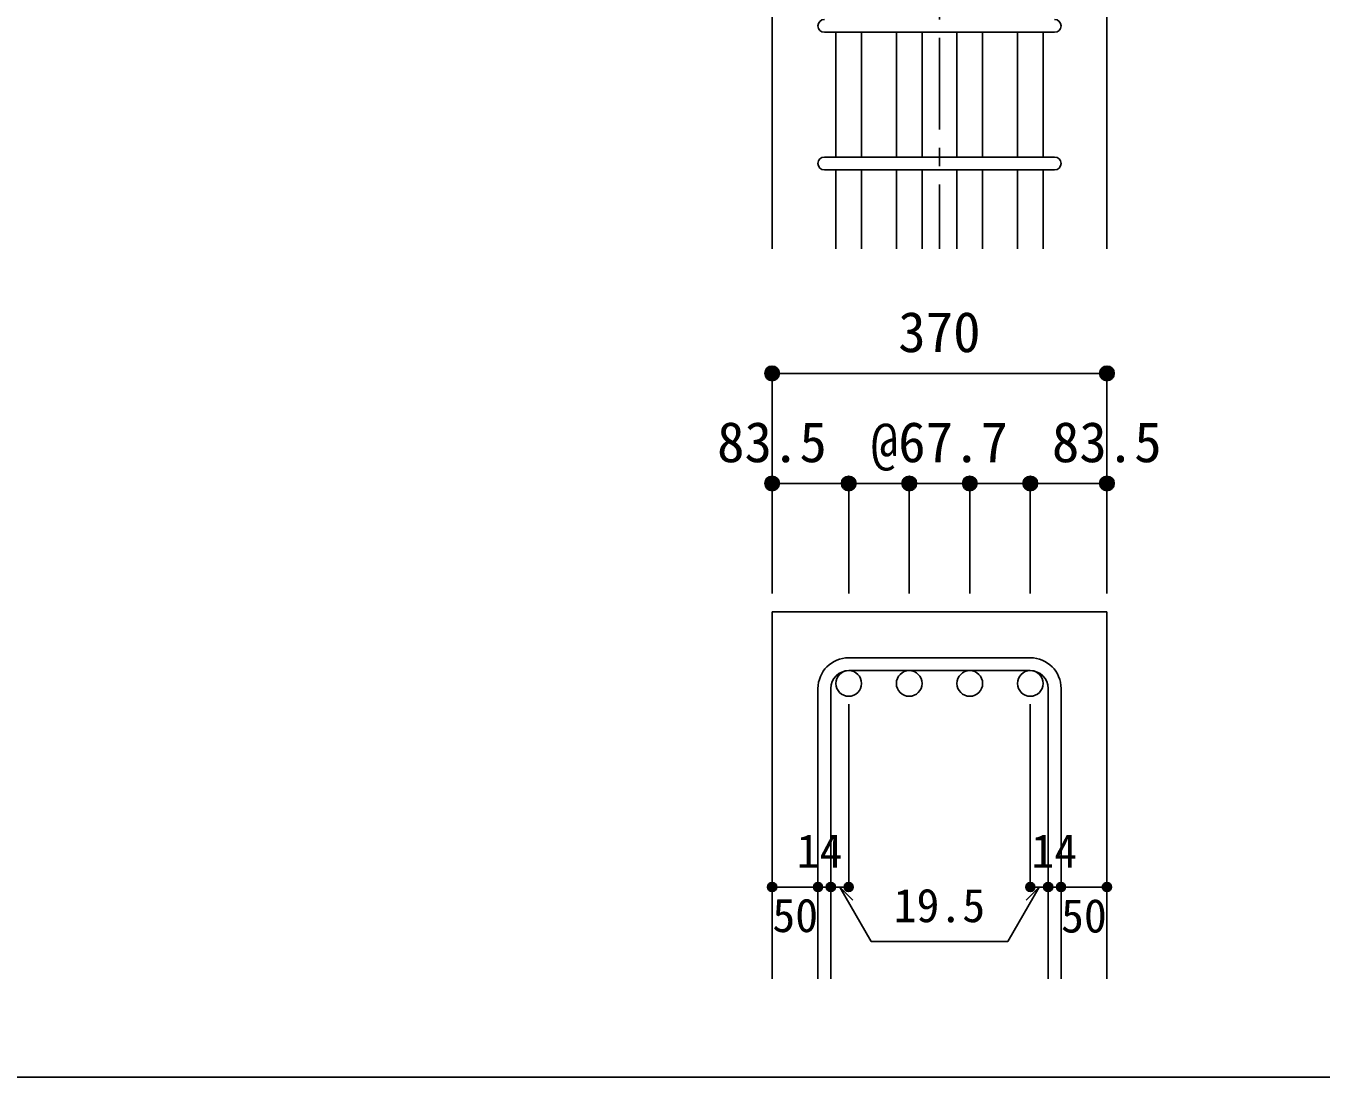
# Model space of a CAD drawing. Units: millimetres at full size, sheet at 1:20. Extents: x -3982 to 3969, y -2797 to 2801.
# Drawn here: x -628 to 784, y 2 to 1148 of the extents above; entities that cross this region are included whole.
import ezdxf
from ezdxf.enums import TextEntityAlignment as Align

# ---------------------------------------------------------------- set-up
doc = ezdxf.new("R2010")
doc.units = ezdxf.units.MM
doc.header["$LTSCALE"] = 20
doc.header["$PDMODE"] = 32
doc.header["$PDSIZE"] = 10
doc.linetypes.add('CHAIN1', pattern=[8, 5, -1, 1, -1])
for name, color, linetype in [('6-1_躯体線', 2, 'Continuous'), ('6-5_梁主筋', 7, 'Continuous'), ('6-6_S.T.P.', 7, 'Continuous'), ('6-D_寸法', 4, 'Continuous'), ('F-0_枠', 6, 'Continuous')]:
    doc.layers.add(name, color=color, linetype=linetype)
doc.styles.add('ＭＳ ゴシック', font='')
doc.styles.get('ＭＳ ゴシック').set_extended_font_data('MS Gothic')

msp = doc.modelspace()

# ---------------------------------------------------------------- linework, layer by layer
at = {"layer": '6-1_躯体線'}
for p, q in [((185.79, 904.95), (185.79, 1304.95)), ((550.79, 904.95), (550.79, 1304.95)), ((185.79, 509.12), (185.79, 109.12)), ((185.79, 509.12), (550.79, 509.12)), ((550.79, 509.12), (550.79, 109.12))]:
    msp.add_line(p, q, dxfattribs=at)
at = {"layer": '6-5_梁主筋'}
for p, q in [((255.29, 1004.95), (255.29, 1140.95)), ((283.29, 1004.95), (283.29, 1140.95)), ((321.29, 1004.95), (321.29, 1140.95)), ((349.29, 1004.95), (349.29, 1140.95)), ((387.29, 1004.95), (387.29, 1140.95)), ((415.29, 1004.95), (415.29, 1140.95)), ((453.29, 1004.95), (453.29, 1140.95)), ((481.29, 1004.95), (481.29, 1140.95)), ((255.29, 904.95), (255.29, 990.95)), ((283.29, 904.95), (283.29, 990.95)), ((321.29, 904.95), (321.29, 990.95)), ((349.29, 904.95), (349.29, 990.95)), ((387.29, 904.95), (387.29, 990.95)), ((415.29, 904.95), (415.29, 990.95)), ((453.29, 904.95), (453.29, 990.95)), ((481.29, 904.95), (481.29, 990.95))]:
    msp.add_line(p, q, dxfattribs=at)
at = {"layer": '6-5_梁主筋', "color": 3}
for centre in [(269.29, 431.12), (335.29, 431.12), (401.29, 431.12), (467.29, 431.12)]:
    msp.add_circle(centre, 14, dxfattribs=at)
at = {"layer": '6-6_S.T.P.'}
for p, q in [((242.79, 1140.95), (493.79, 1140.95)), ((242.79, 1004.95), (493.79, 1004.95)), ((242.79, 990.95), (493.79, 990.95)), ((467.29, 459.12), (269.29, 459.12)), ((467.29, 445.12), (269.29, 445.12)), ((235.79, 425.62), (235.79, 109.12)), ((249.79, 425.62), (249.79, 109.12)), ((486.79, 425.62), (486.79, 109.12)), ((500.79, 425.62), (500.79, 109.12))]:
    msp.add_line(p, q, dxfattribs=at)
for centre, radius, start, end in [((242.79, 1147.95), 7, 90, 270), ((493.79, 1147.95), 7, 270, 90), ((242.79, 997.95), 7, 90, 270), ((493.79, 997.95), 7, 270, 90), ((269.29, 425.62), 33.5, 90, 180), ((467.29, 425.62), 33.5, 0, 90), ((269.29, 425.62), 19.5, 90, 180), ((467.29, 425.62), 19.5, 0, 90)]:
    msp.add_arc(centre, radius, start, end, dxfattribs=at)
at = {"layer": '6-D_寸法', "linetype": 'CHAIN1'}
msp.add_line((368.29, 2254.95), (368.29, 904.95), dxfattribs=at)
at = {"layer": '6-D_寸法'}
for p, q in [((185.79, 769.12), (550.79, 769.12)), ((185.79, 769.12), (185.79, 649.12)), ((550.79, 769.12), (185.79, 769.12)), ((550.79, 769.12), (550.79, 649.12)), ((185.79, 649.12), (269.29, 649.12)), ((185.79, 649.12), (185.79, 529.12)), ((269.29, 649.12), (269.29, 529.12)), ((269.29, 649.12), (368.29, 649.12)), ((335.29, 649.12), (335.29, 529.12)), ((368.29, 649.12), (467.29, 649.12)), ((401.29, 649.12), (401.29, 529.12)), ((467.29, 649.12), (467.29, 529.12)), ((467.29, 649.12), (550.79, 649.12)), ((550.79, 649.12), (550.79, 529.12)), ((269.29, 209.12), (269.29, 408.45)), ((467.29, 209.12), (467.29, 408.45)), ((185.79, 209.12), (235.79, 209.12)), ((235.79, 209.12), (269.29, 209.12)), ((259.54, 209.12), (273.68, 194.98)), ((259.54, 209.12), (293.76, 149.85)), ((477.04, 209.12), (442.82, 149.85)), ((477.04, 209.12), (462.9, 194.98)), ((467.29, 209.12), (550.79, 209.12)), ((486.79, 209.12), (500.79, 209.12)), ((293.76, 149.85), (442.82, 149.85))]:
    msp.add_line(p, q, dxfattribs=at)
msp.add_lwpolyline([(550.79, 769.12), (550.79, 649.12), (550.79, 529.12)], dxfattribs=at)
for centre, radius in [((185.79, 769.12), 8), ((550.79, 769.12), 8), ((185.79, 769.12), 7.2), ((185.79, 769.12), 6.4), ((185.79, 769.12), 5.6), ((185.79, 769.12), 4.8), ((185.79, 769.12), 4), ((185.79, 769.12), 3.2), ((185.79, 769.12), 2.4), ((185.79, 769.12), 1.6), ((185.79, 769.12), 0.8), ((550.79, 769.12), 7.2), ((550.79, 769.12), 6.4), ((550.79, 769.12), 5.6), ((550.79, 769.12), 4.8), ((550.79, 769.12), 4), ((550.79, 769.12), 3.2), ((550.79, 769.12), 2.4), ((550.79, 769.12), 1.6), ((550.79, 769.12), 0.8), ((185.79, 649.12), 8), ((185.79, 649.12), 7.2), ((185.79, 649.12), 6.4), ((185.79, 649.12), 5.6), ((185.79, 649.12), 4.8), ((185.79, 649.12), 4), ((185.79, 649.12), 3.2), ((185.79, 649.12), 2.4), ((185.79, 649.12), 1.6), ((185.79, 649.12), 0.8), ((269.29, 649.12), 8), ((269.29, 649.12), 7.2), ((269.29, 649.12), 6.4), ((269.29, 649.12), 5.6), ((269.29, 649.12), 4.8), ((269.29, 649.12), 4), ((269.29, 649.12), 3.2), ((269.29, 649.12), 2.4), ((269.29, 649.12), 1.6), ((269.29, 649.12), 0.8), ((335.29, 649.12), 8), ((335.29, 649.12), 7.2), ((335.29, 649.12), 6.4), ((335.29, 649.12), 5.6), ((335.29, 649.12), 4.8), ((335.29, 649.12), 4), ((335.29, 649.12), 3.2), ((335.29, 649.12), 2.4), ((335.29, 649.12), 1.6), ((335.29, 649.12), 0.8), ((401.29, 649.12), 8), ((401.29, 649.12), 7.2), ((401.29, 649.12), 6.4), ((401.29, 649.12), 5.6), ((401.29, 649.12), 4.8), ((401.29, 649.12), 4), ((401.29, 649.12), 3.2), ((401.29, 649.12), 2.4), ((401.29, 649.12), 1.6), ((401.29, 649.12), 0.8), ((467.29, 649.12), 8), ((467.29, 649.12), 7.2), ((467.29, 649.12), 6.4), ((467.29, 649.12), 5.6), ((467.29, 649.12), 4.8), ((467.29, 649.12), 4), ((467.29, 649.12), 3.2), ((467.29, 649.12), 2.4), ((467.29, 649.12), 1.6), ((467.29, 649.12), 0.8), ((550.79, 649.12), 8), ((550.79, 649.12), 7.2), ((550.79, 649.12), 6.4), ((550.79, 649.12), 5.6), ((550.79, 649.12), 4.8), ((550.79, 649.12), 4), ((550.79, 649.12), 3.2), ((550.79, 649.12), 2.4), ((550.79, 649.12), 1.6), ((550.79, 649.12), 0.8), ((185.79, 209.12), 4), ((185.79, 209.12), 3.6), ((185.79, 209.12), 3.2), ((185.79, 209.12), 2.8), ((235.79, 209.12), 4), ((235.79, 209.12), 3.6), ((235.79, 209.12), 3.2), ((235.79, 209.12), 2.8), ((249.79, 209.12), 4), ((249.79, 209.12), 3.6), ((249.79, 209.12), 3.2), ((249.79, 209.12), 2.8), ((269.29, 209.12), 4), ((269.29, 209.12), 3.6), ((269.29, 209.12), 3.2), ((269.29, 209.12), 2.8), ((467.29, 209.12), 4), ((467.29, 209.12), 3.6), ((467.29, 209.12), 3.2), ((467.29, 209.12), 2.8), ((486.79, 209.12), 4), ((486.79, 209.12), 3.6), ((486.79, 209.12), 3.2), ((486.79, 209.12), 2.8), ((500.79, 209.12), 4), ((500.79, 209.12), 3.6), ((500.79, 209.12), 3.2), ((500.79, 209.12), 2.8), ((550.79, 209.12), 4), ((550.79, 209.12), 3.6), ((550.79, 209.12), 3.2), ((550.79, 209.12), 2.8), ((185.79, 209.12), 2.4), ((185.79, 209.12), 2), ((185.79, 209.12), 1.6), ((185.79, 209.12), 1.2), ((185.79, 209.12), 0.8), ((185.79, 209.12), 0.4), ((235.79, 209.12), 2.4), ((235.79, 209.12), 2), ((235.79, 209.12), 1.6), ((235.79, 209.12), 1.2), ((235.79, 209.12), 0.8), ((235.79, 209.12), 0.4), ((249.79, 209.12), 2.4), ((249.79, 209.12), 2), ((249.79, 209.12), 1.6), ((249.79, 209.12), 1.2), ((249.79, 209.12), 0.8), ((249.79, 209.12), 0.4), ((269.29, 209.12), 2.4), ((269.29, 209.12), 2), ((269.29, 209.12), 1.6), ((269.29, 209.12), 1.2), ((269.29, 209.12), 0.8), ((269.29, 209.12), 0.4), ((467.29, 209.12), 2.4), ((467.29, 209.12), 2), ((467.29, 209.12), 1.6), ((467.29, 209.12), 1.2), ((467.29, 209.12), 0.8), ((467.29, 209.12), 0.4), ((486.79, 209.12), 2.4), ((486.79, 209.12), 2), ((486.79, 209.12), 1.6), ((486.79, 209.12), 1.2), ((486.79, 209.12), 0.8), ((486.79, 209.12), 0.4), ((500.79, 209.12), 2.4), ((500.79, 209.12), 2), ((500.79, 209.12), 1.6), ((500.79, 209.12), 1.2), ((500.79, 209.12), 0.8), ((500.79, 209.12), 0.4), ((550.79, 209.12), 2.4), ((550.79, 209.12), 2), ((550.79, 209.12), 1.6), ((550.79, 209.12), 1.2), ((550.79, 209.12), 0.8), ((550.79, 209.12), 0.4)]:
    msp.add_circle(centre, radius, dxfattribs=at)
at = {"layer": '6-D_寸法', "color": 7}
for p in [(185.79, 769.12), (550.79, 769.12), (185.79, 649.12), (269.29, 649.12), (335.29, 649.12), (401.29, 649.12), (467.29, 649.12), (550.79, 649.12), (185.79, 209.12), (235.79, 209.12), (249.79, 209.12), (269.29, 209.12), (467.29, 209.12), (486.79, 209.12), (500.79, 209.12), (550.79, 209.12)]:
    msp.add_point(p, dxfattribs=at)
at = {"layer": 'F-0_枠', "color": 2}
msp.add_line((2482.4, 1.97), (-3981.92, 1.97), dxfattribs=at)

# ---------------------------------------------------------------- texts
at = {"layer": '6-D_寸法', "style": 'ＭＳ ゴシック'}
for s, height, p in [('370', 43.99, (323.29, 779.12)), ('83.5', 43.99, (125.79, 659.12)), ('@67.7', 43.99, (293.29, 659.12)), ('83.5', 43.99, (490.79, 659.12)), ('14', 36.66, (212.48, 219.2)), ('14', 36.66, (468.4, 219.12)), ('19.5', 36.66, (318.29, 159.85)), ('50', 36.66, (186.04, 149.03)), ('50', 36.66, (500.78, 148.57))]:
    msp.add_text(s, height=height, dxfattribs=at).set_placement(p, align=Align.BOTTOM_LEFT)

doc.saveas('drawing.dxf')
